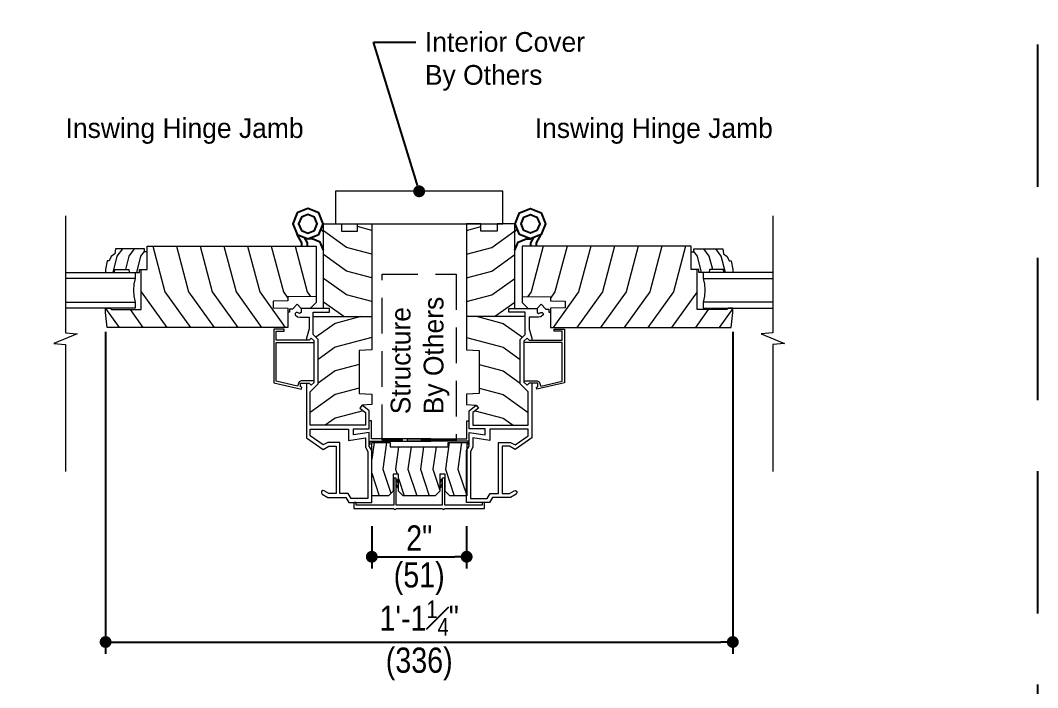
# Model space of a CAD drawing. Extents: x 0 to 204, y 0 to 88.
# Drawn here: x 182.56 to 204, y 65.43 to 79.51 of the extents above; entities that cross this region are included whole.
import ezdxf

# ---------------------------------------------------------------- set-up
doc = ezdxf.new("R2010")
doc.units = 0
doc.header["$LTSCALE"] = 6
doc.header["$MEASUREMENT"] = 0
doc.linetypes.add('DASHED', pattern=[0.75, 0.5, -0.25])
doc.linetypes.add('HIDDEN2', pattern=[0.1875, 0.125, -0.0625])
doc.layers.get('0').update_dxf_attribs({"linetype": 'CONTINUOUS'})
doc.layers.get('Defpoints').update_dxf_attribs({"linetype": 'CONTINUOUS'})
for name, color, linetype in [('A-ANNO-DIMS', 3, 'CONTINUOUS'), ('A-ANNO-TEXT', 4, 'CONTINUOUS'), ('A-DETL-MBND', 8, 'CONTINUOUS')]:
    doc.layers.add(name, color=color, linetype=linetype)
doc.layers.add('A-DETL-MCUT', color=6, linetype='CONTINUOUS', lineweight=20)
doc.layers.add('A-DETL-PATT', color=8, linetype='CONTINUOUS', lineweight=5)
doc.layers.add('PLOT VIEW', color=1, linetype='DASHED', plot=False)
doc.styles.add('ADF Text', font='FRABK.TTF', dxfattribs={"width": 0.85})
doc.dimstyles.new('1 1_2 inches equals 1 foot', dxfattribs={"dimtxt": 0.53125, "dimasz": 0.25, "dimexe": 0.25, "dimexo": 0.5, "dimgap": 0.125, "dimtad": 1, "dimdec": 6, "dimzin": 3, "dimdsep": 46, "dimlunit": 4, "dimtxsty": 'ADF Text', "dimblk": 'DOT', "dimcen": 0, "dimclrd": 256, "dimclre": 256, "dimclrt": 256, "dimadec": 0, "dimazin": 0, "dimtfac": 0.7, "dimtdec": 6, "dimtix": 1, "dimtmove": 0, "dimatfit": 0, "dimldrblk": 'DOT', "dimfxl": 0, "dimfrac": 1, "dimtolj": 1, "dimtzin": 4, "dimlwd": -1, "dimlwe": -1, "dimarcsym": 0})

# ---------------------------------------------------------------- blocks, each defined once
blk = doc.blocks.new('2inch Mull Cover')
at = {"layer": 'A-DETL-MCUT'}
for points in [[(0.493, -1.89, 1), (0.493, -1.838), (-0.059, -1.838), (-0.059, -0.866), (0.493, -0.866, 1), (0.493, -0.814), (-0.059, -0.814), (-0.059, -0.024), (-0.024, -0.024, 1.000026), (-0.024, 0.023), (-0.126, 0.023), (-0.126, -0.817, 1), (-0.126, -0.863), (-0.126, -1.841, 1), (-0.126, -1.887), (-0.126, -2.727), (-0.024, -2.727, 1), (-0.024, -2.68), (-0.059, -2.68), (-0.059, -1.89), (0.493, -1.89)], [(0.343, -0.866), (0.319, -0.886, 1), (0.339, -0.908), (0.39, -0.866)], [(0.452, -0.866), (0.428, -0.886, 1), (0.448, -0.908), (0.5, -0.865)], [(0.343, -1.838), (0.319, -1.817, -1), (0.339, -1.795), (0.39, -1.838)], [(0.452, -1.838), (0.428, -1.817, -1), (0.448, -1.795), (0.5, -1.838)]]:
    blk.add_lwpolyline(points, format="xyb", dxfattribs=at)
blk.add_lwpolyline([(0.24, -0.915), (0.593, -0.915), (0.593, -0.804), (0.24, -0.804), (0.14, -0.704), (0.14, -0.352), (1.265, -0.352), (1.265, -0.742), (1.171, -0.742), (1.171, -1.961), (1.265, -1.961), (1.265, -2.352), (0.14, -2.352), (0.14, -1.999), (0.24, -1.899), (0.593, -1.899), (0.593, -1.788), (0.24, -1.788), (0.14, -1.688), (0.14, -1.015)], close=True, dxfattribs=at)
for points in [[(0.343, -0.814), (0.332, -0.804)], [(0.379, -0.804), (0.39, -0.814)], [(0.452, -0.814), (0.441, -0.804)], [(0.488, -0.804), (0.5, -0.814)], [(0.343, -1.89), (0.332, -1.899)], [(0.379, -1.899), (0.39, -1.89)], [(0.452, -1.89), (0.441, -1.899)], [(0.488, -1.899), (0.5, -1.889)]]:
    blk.add_lwpolyline(points, dxfattribs=at)
at = {"layer": 'A-DETL-PATT'}
for points in [[(0.614, -0.352), (0.14, -0.51)], [(1.265, -0.402), (0.91, -0.352)], [(1.265, -0.665), (0.702, -0.586), (0.192, -0.756)], [(1.171, -0.915), (0.702, -0.849), (0.593, -0.886)], [(0.505, -0.915), (0.14, -1.037)], [(1.171, -1.179), (0.702, -1.113), (0.14, -1.3)], [(1.171, -1.442), (0.702, -1.376), (0.14, -1.564)], [(1.171, -1.706), (0.702, -1.64), (0.258, -1.788)], [(1.265, -1.983), (0.702, -1.903), (0.14, -2.091)], [(1.265, -2.246), (0.702, -2.166), (0.147, -2.352)]]:
    blk.add_lwpolyline(points, dxfattribs=at)
blk = doc.blocks.new('Breakline 1')
at = {"layer": 'A-DETL-MCUT'}
blk.add_lwpolyline([(2.593, 0), (0.124, 0), (0.102, 0.244), (-0.102, -0.244), (-0.124, 0), (-2.802, 0)], dxfattribs=at)
blk = doc.blocks.new('3_4 Glass-flat-4')
at = {"layer": 'A-DETL-MCUT'}
for p, q in [((0, -0.125), (1.469, -0.125)), ((1.469, -0.625), (0, -0.625))]:
    blk.add_line(p, q, dxfattribs=at)
blk.add_lwpolyline([(1.469, 0), (0, 0), (0, -0.125), (0.027, -0.247), (0.036, -0.375), (0.027, -0.503), (0, -0.625), (0, -0.75), (1.469, -0.75)], dxfattribs=at)
at = {"layer": 'A-DETL-MCUT', "const_width": 0.0000001}
for points in [[(0.186, -0.625), (0.186, -0.586), (0.067, -0.538), (0.067, -0.212), (0.186, -0.164), (0.186, -0.125)], [(0.375, -0.125), (0.375, -0.625)]]:
    blk.add_lwpolyline(points, dxfattribs=at)
blk = doc.blocks.new('400 Series Door Glass Stop-flat-5')
at = {"layer": 'A-DETL-MCUT'}
blk.add_lwpolyline([(0.758, -0.102), (0.797, -0.19), (0.844, -0.19), (0.875, -0.376), (0.875, -0.438), (0.684, -0.438), (0.679, -0.376), (0.383, -0.376), (0.378, -0.438), (0.161, -0.438), (0.156, -0.376), (0, -0.376), (0, 0), (0.057, 0), (0.057, 0.062), (0.667, 0.062), (0.677, -0.048), (0.758, -0.102)], dxfattribs=at)
at = {"layer": 'A-DETL-PATT'}
for points in [[(0.218, -0.438), (0.128, -0.097), (0.057, 0.002)], [(0.451, -0.376), (0.378, -0.097), (0.264, 0.062)], [(0.718, -0.438), (0.628, -0.097), (0.514, 0.062)]]:
    blk.add_lwpolyline(points, dxfattribs=at)
blk = doc.blocks.new('400 Series Inswing Stile Rail')
at = {"layer": 'A-DETL-MCUT'}
blk.add_lwpolyline([(3.688, -1.337), (3.688, -0.494), (3.563, -0.494), (3.563, 0), (0, 0), (0, -1.063), (0.594, -1.073), (0.594, -1.157), (0.907, -1.162), (0.907, -1.301), (0.594, -1.306), (0.594, -1.719), (4.407, -1.719), (4.438, -1.4), (4.438, -1.306), (4.344, -1.306), (4.313, -1.337)], close=True, dxfattribs=at)
blk.add_lwpolyline([(0, -1.063), (0, -1.188), (0.123, -1.313), (0.313, -1.313), (0.398, -1.227), (0.5, -1.331), (0.563, -1.331), (0.563, -1.393), (0.594, -1.393)], dxfattribs=at)
at = {"layer": 'A-DETL-PATT'}
for points in [[(0.444, 0), (0.188, -0.965), (0.117, -1.065)], [(0.944, 0), (0.688, -0.965), (0.594, -1.097)], [(1.444, 0), (1.188, -0.965), (0.649, -1.719)], [(1.944, 0), (1.688, -0.965), (1.149, -1.719)], [(2.444, 0), (2.188, -0.965), (1.649, -1.719)], [(2.944, 0), (2.688, -0.965), (2.149, -1.719)], [(3.444, 0), (3.188, -0.965), (2.649, -1.719)], [(3.688, -0.965), (3.149, -1.719)], [(3.922, -1.337), (3.649, -1.719)], [(4.438, -1.315), (4.149, -1.719)]]:
    blk.add_lwpolyline(points, dxfattribs=at)
at = {"layer": 'A-DETL-MCUT'}
for name, p in [('400 Series Door Glass Stop-flat-5', (3.563, -0.118)), ('3_4 Glass-flat-4', (3.813, -0.556))]:
    blk.add_blockref(name, p, dxfattribs=at)
blk = doc.blocks.new('400 Series Stile Rail-flat-1')
at = {"layer": 'A-DETL-MCUT'}
for points in [[(-0.156, -1.313), (-0.156, 0.469), (-0.532, 0.469), (-0.532, 0.313), (-0.874, 0.313), (-0.874, 0.469), (-1.172, 0.469), (-1.172, -2.186), (-0.906, -2.2), (-0.906, -3.107), (-1.172, -3.121), (-1.172, -3.341), (-0.974, -3.356)], [(0.203, -2.89), (0.203, -4.044), (-0.148, -4.289), (-0.27, -4.219), (-0.422, -4.219), (-0.422, -5.219), (-0.27, -5.219), (-0.171, -5.162), (-0.14, -5.157), (-0.115, -5.176), (-0.112, -5.207), (-0.131, -5.231), (-0.248, -5.299), (-0.629, -5.299), (-0.691, -5.406), (-1.172, -5.406), (-1.172, -4.309), (-1.122, -4.223), (-1.122, -3.929), (-0.785, -3.982), (-0.785, -3.855), (-1.122, -3.855), (-1.122, -3.475), (-0.974, -3.356), (-0.924, -3.419), (-1.042, -3.513), (-1.042, -3.779), (0.123, -3.779), (0.123, -3.071), (-0.041, -2.908), (-0.041, -1.967), (0.063, -1.864), (0.063, -1.393), (-0.281, -1.393), (-0.281, -1.313), (0.313, -1.313), (0.313, -1.403), (0.347, -1.423), (0.392, -1.397), (0.423, -1.397), (0.438, -1.424), (0.438, -1.452), (0.393, -1.489), (0.344, -1.5), (0.143, -1.5), (0.143, -1.744), (0.203, -1.938), (0.203, -1.984)], [(0.063, -1.487), (-1.172, -1.487)], [(0.039, -2.843), (0.315, -2.843), (0.358, -2.861), (0.394, -2.951), (0.844, -2.85), (0.844, -2.031), (0.039, -2.031), (0.039, -2), (0.101, -1.939), (0.146, -1.984), (0.844, -1.984), (0.844, -1.797), (0.672, -1.797), (0.672, -1.75), (0.891, -1.75), (0.891, -2.887), (0.307, -3.019), (0.298, -2.976), (0.328, -2.969), (0.328, -2.89), (0.146, -2.89), (0.101, -2.936), (0.039, -2.875), (0.039, -2.031)]]:
    blk.add_lwpolyline(points, dxfattribs=at)
blk.add_lwpolyline([(-0.675, -5.219), (-0.502, -5.219), (-0.502, -4.139), (-0.248, -4.139), (-0.152, -4.195), (0.123, -4.002), (0.123, -3.859), (-0.685, -3.859), (-0.685, -4.099), (-1.042, -4.043), (-1.042, -4.244), (-1.092, -4.331), (-1.092, -5.326), (-0.737, -5.326)], close=True, dxfattribs=at)
at = {"layer": 'A-DETL-PATT'}
for points in [[(-1.172, 0.332), (-0.874, 0.411)], [(-1.172, -0.168), (-0.643, -0.028), (-0.156, 0.32)], [(-1.172, -0.668), (-0.643, -0.528), (-0.156, -0.18)], [(-1.172, -1.168), (-0.643, -1.028), (-0.156, -0.68)], [(-0.585, -1.487), (-0.156, -1.18)], [(-0.94, -1.487), (-0.404, -1.629), (0.005, -1.921)], [(-1.172, -1.925), (-0.404, -2.129), (-0.041, -2.389)], [(-0.906, -2.496), (-0.404, -2.629), (-0.041, -2.889)], [(-0.906, -2.996), (-0.404, -3.129), (0.123, -3.506)], [(-0.992, -3.473), (-0.404, -3.629), (-0.194, -3.779)]]:
    blk.add_lwpolyline(points, dxfattribs=at)
at = {"layer": 'A-DETL-MCUT'}
blk.add_blockref('400 Series Inswing Stile Rail', (0, 0), dxfattribs=at)
blk = doc.blocks.new('400 Series Inswing Hinge Jamb')
at = {"layer": 'A-DETL-MBND'}
blk.add_line((1.391, 4.369), (1.444, 4.421), dxfattribs=at)
for points in [[(1.945, 4.308), (1.718, 4.214), (1.49, 4.308), (1.396, 4.536), (1.49, 4.763), (1.718, 4.857), (1.945, 4.763), (2.039, 4.536)], [(1.857, 4.396), (1.718, 4.339), (1.579, 4.396), (1.521, 4.536), (1.579, 4.675), (1.718, 4.733), (1.857, 4.675), (1.915, 4.536)]]:
    blk.add_lwpolyline(points, close=True, dxfattribs=at)
for points in [[(1.848, 4.063), (1.848, 4.129), (1.945, 4.308)], [(1.391, 3.978), (1.46, 4.145), (1.627, 4.214), (1.718, 4.214)], [(1.73, 4.063), (1.73, 4.129), (1.793, 4.245)]]:
    blk.add_lwpolyline(points, dxfattribs=at)
at = {"layer": 'A-DETL-MCUT'}
blk.add_lwpolyline([(0.425, -0.138), (0.405, -0.113), (0.405, -0.05), (-0.875, -0.05), (-0.875, 0), (0.377, 0), (0.377, 0.38), (0.425, 0.38)], dxfattribs=at)
blk.add_blockref('400 Series Stile Rail-flat-1', (1.547, 4.063), dxfattribs=at)
blk = doc.blocks.new('_DOT')
at = {"color": 0, "linetype": 'ByBlock'}
blk.add_line((-0.5, 0), (-1, 0), dxfattribs=at)
at = {"color": 0, "linetype": 'ByBlock', "const_width": 0.5}
blk.add_lwpolyline([(-0.25, 0, 1), (0.25, 0, 1)], format="xyb", close=True, dxfattribs=at)
blk = doc.blocks.new('*D130')
at = {"layer": 'A-ANNO-DIMS', "linetype": 'ByBlock', "transparency": 16777216}
for p, q in [((189.964, 68.841), (189.964, 67.945)), ((191.964, 68.841), (191.964, 67.945)), ((190.214, 68.195), (191.714, 68.195))]:
    blk.add_line(p, q, dxfattribs=at)
at = {"layer": 'Defpoints', "color": 0, "transparency": 16777216}
for p in [(189.964, 69.341), (191.964, 69.341), (191.964, 68.195)]:
    blk.add_point(p, dxfattribs=at)
at = {"layer": 'A-ANNO-DIMS', "transparency": 16777216, "xscale": 0.25, "yscale": 0.25, "zscale": 0.25, "rotation": 180}
blk.add_blockref('_DOT', (189.964, 68.195), dxfattribs=at)
at = {"layer": 'A-ANNO-DIMS', "transparency": 16777216, "xscale": 0.25, "yscale": 0.25, "zscale": 0.25}
blk.add_blockref('_DOT', (191.964, 68.195), dxfattribs=at)
at = {"layer": 'A-ANNO-DIMS', "transparency": 16777216, "attachment_point": 5, "style": 'ADF Text'}
for s, insert, char_height in [('\\A1;2"', (190.964, 68.591), 0.5312), ('\\A1;\\f [;\\fFranklin Gothic Book;(51)\\f]', (190.964, 67.733), 0.53125)]:
    blk.add_mtext(s, dxfattribs=dict(at, insert=insert, char_height=char_height))
blk = doc.blocks.new('*D131')
at = {"layer": 'A-ANNO-DIMS', "linetype": 'ByBlock', "transparency": 16777216}
for p, q in [((184.354, 72.941), (184.354, 66.147)), ((197.574, 72.941), (197.574, 66.147)), ((184.604, 66.397), (197.324, 66.397))]:
    blk.add_line(p, q, dxfattribs=at)
at = {"layer": 'Defpoints', "color": 0, "transparency": 16777216}
for p in [(184.354, 73.441), (197.574, 73.441), (197.574, 66.397)]:
    blk.add_point(p, dxfattribs=at)
at = {"layer": 'A-ANNO-DIMS', "transparency": 16777216, "xscale": 0.25, "yscale": 0.25, "zscale": 0.25, "rotation": 180}
blk.add_blockref('_DOT', (184.354, 66.397), dxfattribs=at)
at = {"layer": 'A-ANNO-DIMS', "transparency": 16777216, "xscale": 0.25, "yscale": 0.25, "zscale": 0.25}
blk.add_blockref('_DOT', (197.574, 66.397), dxfattribs=at)
at = {"layer": 'A-ANNO-DIMS', "transparency": 16777216, "char_height": 0.53125, "attachment_point": 5, "style": 'ADF Text'}
for s, insert in [('\\A1;1\'-1{\\H0.700000x;\\S1#4;}"', (190.964, 66.901)), ('\\A1;\\f [;\\fFranklin Gothic Book;(336)\\f]', (190.964, 65.934))]:
    blk.add_mtext(s, dxfattribs=dict(at, insert=insert))
blk = doc.blocks.new('400 Series Join Details')
at = {"layer": 'PLOT VIEW'}
blk.add_lwpolyline([(0, 88), (68, 88), (68, 0), (0, 0)], close=True, dxfattribs=at)
blk = doc.blocks.new('400 Series Interior Casing 27')
at = {"layer": 'A-DETL-MCUT', "color": 145}
blk.add_lwpolyline([(0, 0.688), (-3.531, 0.688), (-3.531, 0), (0, 0)], close=True, dxfattribs=at)
blk = doc.blocks.new('400s LVL Interior Cover By Others 2')
at = {"layer": 'A-ANNO-TEXT', "color": 145}
for p, q in [((-0.073, 0.239), (-0.961, 3.148)), ((-0.961, 3.148), (-0.073, 3.148))]:
    blk.add_line(p, q, dxfattribs=at)
at = {"layer": 'A-ANNO-TEXT', "color": 145, "xscale": 0.2499999999999996, "yscale": 0.2499999999999996, "zscale": 0.2499999999999996, "rotation": 286.9854453987317}
blk.add_blockref('_DOT', (0, 0), dxfattribs=at)
at = {"layer": 'A-ANNO-TEXT', "color": 145, "insert": (0.121, 3.359), "char_height": 0.41667, "width": 5.27451, "attachment_point": 1, "style": 'ADF Text'}
blk.add_mtext('\\pi-1.25,l1.25,t1.25;{\\W1;Interior Cover\\PBy Others}', dxfattribs=at)

msp = doc.modelspace()

# ---------------------------------------------------------------- linework, layer by layer
at = {"layer": 'A-DETL-MCUT', "color": 145, "linetype": 'HIDDEN2'}
msp.add_lwpolyline([(190.1825065, 70.6539472), (190.1825065, 74.1539472), (191.7450065, 74.1539472), (191.7450065, 70.6539472)], close=True, dxfattribs=at)

# ---------------------------------------------------------------- block references
at = {"layer": 'A-ANNO-TEXT'}
for name, p in [('400 Series Join Details', (136.000002, -0.0000015)), ('400s LVL Interior Cover By Others 2', (190.9631314, 75.9039472))]:
    msp.add_blockref(name, p, dxfattribs=at)
at = {"layer": 'A-DETL-MCUT'}
for name, p in [('400 Series Interior Casing 27', (192.7285065, 75.2164472)), ('400 Series Inswing Hinge Jamb', (191.5889698, 70.6848024))]:
    msp.add_blockref(name, p, dxfattribs=at)
at = {"layer": 'A-DETL-MCUT', "xscale": -1}
msp.add_blockref('400 Series Inswing Hinge Jamb', (190.3372931, 70.6848024), dxfattribs=at)
at = {"layer": 'A-DETL-MCUT', "xscale": -1, "rotation": 270}
msp.add_blockref('Breakline 1', (183.5093204, 72.7950085), dxfattribs=at)
at = {"layer": 'A-DETL-MCUT', "rotation": 90}
for name, p in [('Breakline 1', (198.4176925, 72.7950085)), ('2inch Mull Cover', (189.6122563, 69.3414472))]:
    msp.add_blockref(name, p, dxfattribs=at)

# ---------------------------------------------------------------- texts
at = {"layer": 'A-ANNO-TEXT', "char_height": 0.416666667, "width": 5.27451257, "style": 'ADF Text'}
for insert, attachment_point in [((183.5098204, 76.9039472), 7), ((198.4176925, 76.9039472), 9)]:
    msp.add_mtext('\\pi-1.25,l1.25,t1.25;{\\W1;Inswing Hinge Jamb}', dxfattribs=dict(at, insert=insert, attachment_point=attachment_point))
at = {"layer": 'A-ANNO-TEXT', "color": 145, "insert": (190.363215, 71.2019303), "char_height": 0.416666667, "width": 2.639998845, "attachment_point": 1, "rotation": 90, "style": 'ADF Text'}
msp.add_mtext('\\pi-1.25,l1.25,t1.25;{\\W1;Structure\\PBy Others}', dxfattribs=at)

# ---------------------------------------------------------------- dimensions: what is measured, and where the dimension line sits
at = {"layer": 'A-ANNO-DIMS'}
for base, p1, p2, picture, middle in [((197.5737564, 66.3966269), (184.3537564, 73.4414472), (197.5737564, 73.4414472), '*D131', (190.9637564, 66.3966269)), ((191.9637564, 68.1951269), (189.9637564, 69.3414472), (191.9637564, 69.3414472), '*D130', (190.9637564, 68.1951269))]:
    dim = msp.add_linear_dim(base=base, p1=p1, p2=p2, dimstyle='1 1_2 inches equals 1 foot', override={"dimdec": 4, "dimpost": '\\X\\f'}, dxfattribs=at)
    dim.commit()
    dim.dimension.update_dxf_attribs({"geometry": picture, "text_midpoint": middle})

doc.saveas('drawing.dxf')
